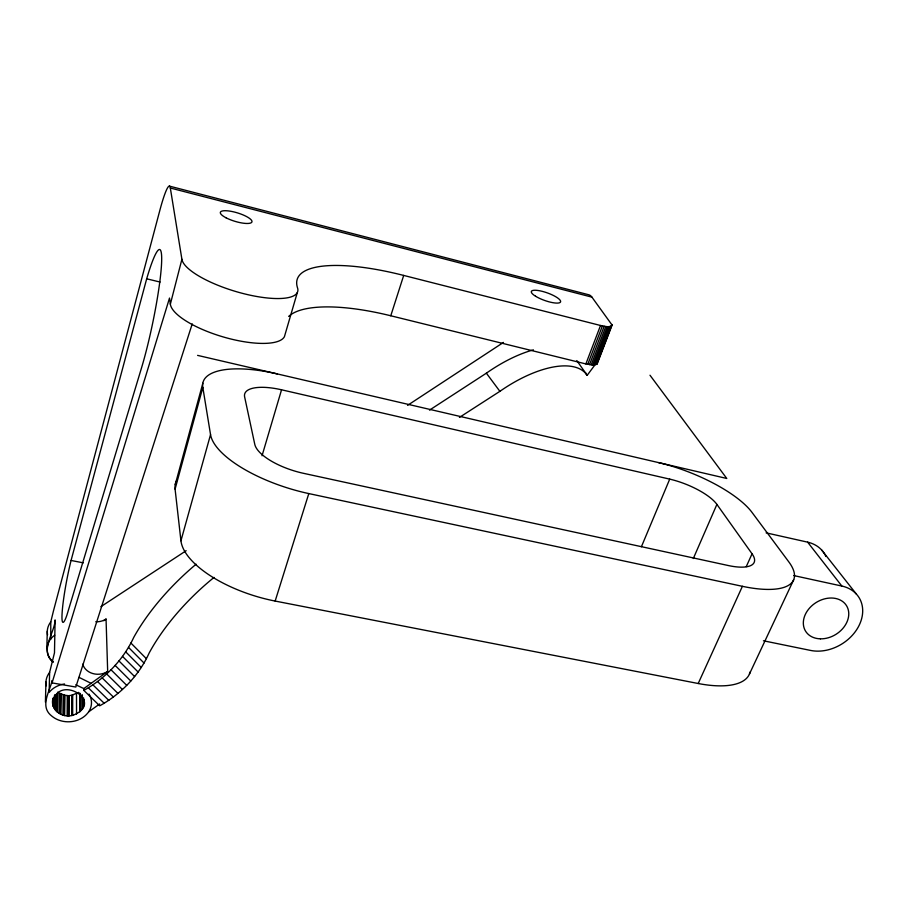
<?xml version="1.0" encoding="UTF-8"?>
<svg xmlns="http://www.w3.org/2000/svg" width="908" height="908" viewBox="0 0 908 908"><rect width="100%" height="100%" fill="white"/><g stroke="black" fill="none" stroke-linecap="round" stroke-linejoin="round"><path stroke-width="1.36" d="M52.789 699.126C50.349 709.795 61.994 717.99 71.664 715.527L71.709 695.29L78.656 692.384M71.664 715.527L72.663 715.413L72.685 695.176M68.27 715.958L68.384 695.71L64.491 695.21L59.519 693.11L59.247 713.347M68.611 715.913L68.713 695.676L71.709 695.29M68.94 715.958L69.042 695.71M67.147 715.765L67.271 695.517M64.309 715.459L64.491 695.21M64.638 715.538L64.82 695.29M62.958 714.993L63.163 694.745M60.427 714.119L60.688 693.871M60.825 714.312L61.074 694.064M57.329 712.099L57.42 693.088M57.522 712.303L57.84 692.078M54.628 709.159L54.866 695.687M54.82 709.375L55.082 694.552M54.968 709.647L55.229 694.836M56.228 710.953L56.489 694.779M52.982 704.665L53.084 699.285M53.118 705.891L53.277 697.821M53.322 706.526L53.413 698.116M54.083 707.99L54.31 695.88M192.224 323.895L75.818 687.05L52.062 682.895L52.108 680.625C49.634 691.907 39.362 706.662 51.881 716.14C62.561 725.004 80.54 723.37 88.678 711.827L99.664 703.972M52.982 662.08C39.112 650.412 54.684 633.307 55.104 619.926L54.48 652.829L49.611 672.408L49.145 692.418A23.052 19.102 -0.9 0 1 64.547 683.962M288.676 316.415A132.193 41.45 18.6 0 1 390.769 315.768L585.876 363.938L592.674 364.982L597.226 363.79L612.094 325.098L591.925 297.143L170.329 188.013A43.051 4.665 -77.9 0 0 159.694 210.928L53.504 610.766L50.78 621.878L50.757 639.164M45.411 702.156L45.945 682.021M46.83 648.505L47.284 631.185M52.709 703.155C57.408 672.397 106.577 702.202 72.663 715.413M297.291 292.648L284.431 336.652A59.656 18.932 16.6 0 1 224.673 337.356A59.656 18.932 16.6 0 1 170.352 304.18L181.906 259.279L170.329 188.013M71.074 560.463L146.687 278.801A74.15 8.24 -78.2 0 1 161.476 265.147A74.15 8.24 -78.2 0 1 141.262 368.75L66.931 615.034A42.199 4.256 -79.1 0 1 62.221 611.47A42.199 4.256 -79.1 0 1 71.074 560.463L83.286 562.846M175.244 484.509L202.836 383.244M750.11 671.988A82.878 32.722 23.1 0 1 698.207 683.508L275.158 601.062A88.053 37.977 17.2 0 1 180.942 540.782L175.085 489.117L202.825 387.421A85.863 30.35 17.3 0 1 277.383 373.937M180.942 540.782L210.542 434.626L202.825 387.421M262.037 455.771L281.548 389.793L669.718 479.129A40.258 13.177 21.8 0 1 716.9 504.405L752.062 553.812L746.251 566.637M52.062 682.895L169.512 298.062L170.352 304.18M275.158 601.062L308.799 493.577A90.845 34.107 17.5 0 1 210.542 434.626M390.769 315.768L403.697 275.43L600.517 325.484C604.036 325.893 609.427 328.31 612.094 325.098M585.876 363.938L600.517 325.484M587.748 364.358L602.401 325.915M589.519 364.675L604.195 326.267M591.176 364.891L605.852 326.494M592.674 364.982L607.361 326.619M594.002 364.971L608.689 326.63M595.137 364.834L609.824 326.539M596.057 364.596L610.744 326.335M596.76 364.244L612.06 324.496M597.226 363.79L597.158 361.917M641.4 546.764L669.718 479.129M693.303 558.534L716.9 504.405M698.207 683.508L742.404 586.318A85.341 29.26 22.5 0 0 788.825 561.904L751.994 512.384A80.562 26.377 21.8 0 0 658.504 462.592M749.429 674.042L793.705 579.735M95.794 621.719A15.016 12.882 -0.6 0 0 106.054 619.074L107.677 671.443L83.82 688.582L83.842 690.409L99.71 705.811C121.093 693.962 139.049 675.382 149.15 653.022A130.332 57.613 -42.9 0 1 214.038 577.42M83.842 690.409C105.283 678.378 123.352 659.775 133.748 637.393A131.274 56.534 -42.9 0 1 196.117 564.197M595.489 364.153L587.192 375.299A87.066 39.226 -37.3 0 0 499.888 391.337L459.414 417.419M103.807 620.709L106.054 619.074M100.902 606.658L186.151 550.702M407.556 405.365L503.463 342.418M429.507 410.121L486.37 373.177A87.724 38.511 -37.4 0 1 533.393 349.852M763.446 640.776L810.606 650.434A38.919 30.259 -32.2 0 0 859.206 625.215A38.919 30.259 -32.2 0 0 841.841 586.046L807.632 542.155L766.125 532.848M308.799 493.577L742.404 586.318M793.683 575.558L841.841 586.046M197.592 355.38L726.775 478.471L649.992 375.231M146.687 278.801L160.092 282.059M169.478 186.129L588.849 294.794A40.111 13.575 -75 0 1 591.925 297.143M75.818 684.78L83.82 688.582M79.087 677.391L91.118 683.349M53.311 661.909C45.775 656.314 45.128 644.442 51.711 637.825A21.724 18.342 0 0 1 54.684 635.225M88.348 687.844L104.204 703.28M92.945 684.882L108.778 700.352M97.565 681.533L113.375 697.038M102.15 677.867L117.938 693.406M106.633 673.918L122.398 689.478M110.969 669.741L126.7 685.324M115.1 665.394L130.786 681M118.971 660.933L134.611 676.551M122.523 656.405L138.13 672.034M125.724 651.876L141.285 667.505M128.527 647.404L144.043 663.044M130.911 643.046L146.37 658.686M821.649 549.998L856.346 594.059M486.37 373.177L499.888 391.337M576.807 360.589L587.192 375.299L585.637 372.938M84.217 699.955L84.24 702.633M83.672 697.991L83.74 706.038M82.39 695.449L82.48 708.876M82.072 694.563L82.174 709.341M80.335 693.689L80.426 711.168M79.734 693.008L79.836 711.838M76.499 693.814L76.533 714.029M47.556 634.885A21.565 18.308 0.4 0 1 50.78 621.878M107.677 671.443A15.788 13.314 -1.6 0 1 82.719 664.168M89.041 694.087A23.052 19.102 -0.9 0 1 88.678 711.827M181.906 259.279A60.416 17.763 16.8 0 0 244.717 293.931A60.416 17.763 16.8 0 0 297.54 287.927A133.817 38.874 18.7 0 1 403.697 275.43M46.229 685.835A22.632 18.886 -0.6 0 1 49.611 672.408M175.085 489.117A83.366 33.914 16.9 0 1 176.788 480.332M752.062 553.812A42.642 14.607 22.5 0 1 728.307 565.536L303.488 473.318A45.389 17.025 17.5 0 1 254.785 444.364L244.638 396.932A42.903 15.152 17.3 0 1 281.548 389.793M807.632 542.155A37.183 29.51 -32.9 0 1 825.86 556.468M226.001 217.772A16.514 4.404 16.9 0 0 251.766 222.256A16.514 4.404 16.9 0 0 230.677 211.258A16.514 4.404 16.9 0 0 226.001 217.772M535.516 296.201A15.504 4.007 19.6 0 0 560.111 302.455A15.504 4.007 19.6 0 0 542.269 291.354A15.504 4.007 19.6 0 0 535.516 296.201M820.435 638.835A24.107 18.739 -32.2 0 0 847.924 608.666A24.107 18.739 -32.2 0 0 809.8 607.793A24.107 18.739 -32.2 0 0 820.435 638.835"/></g></svg>
